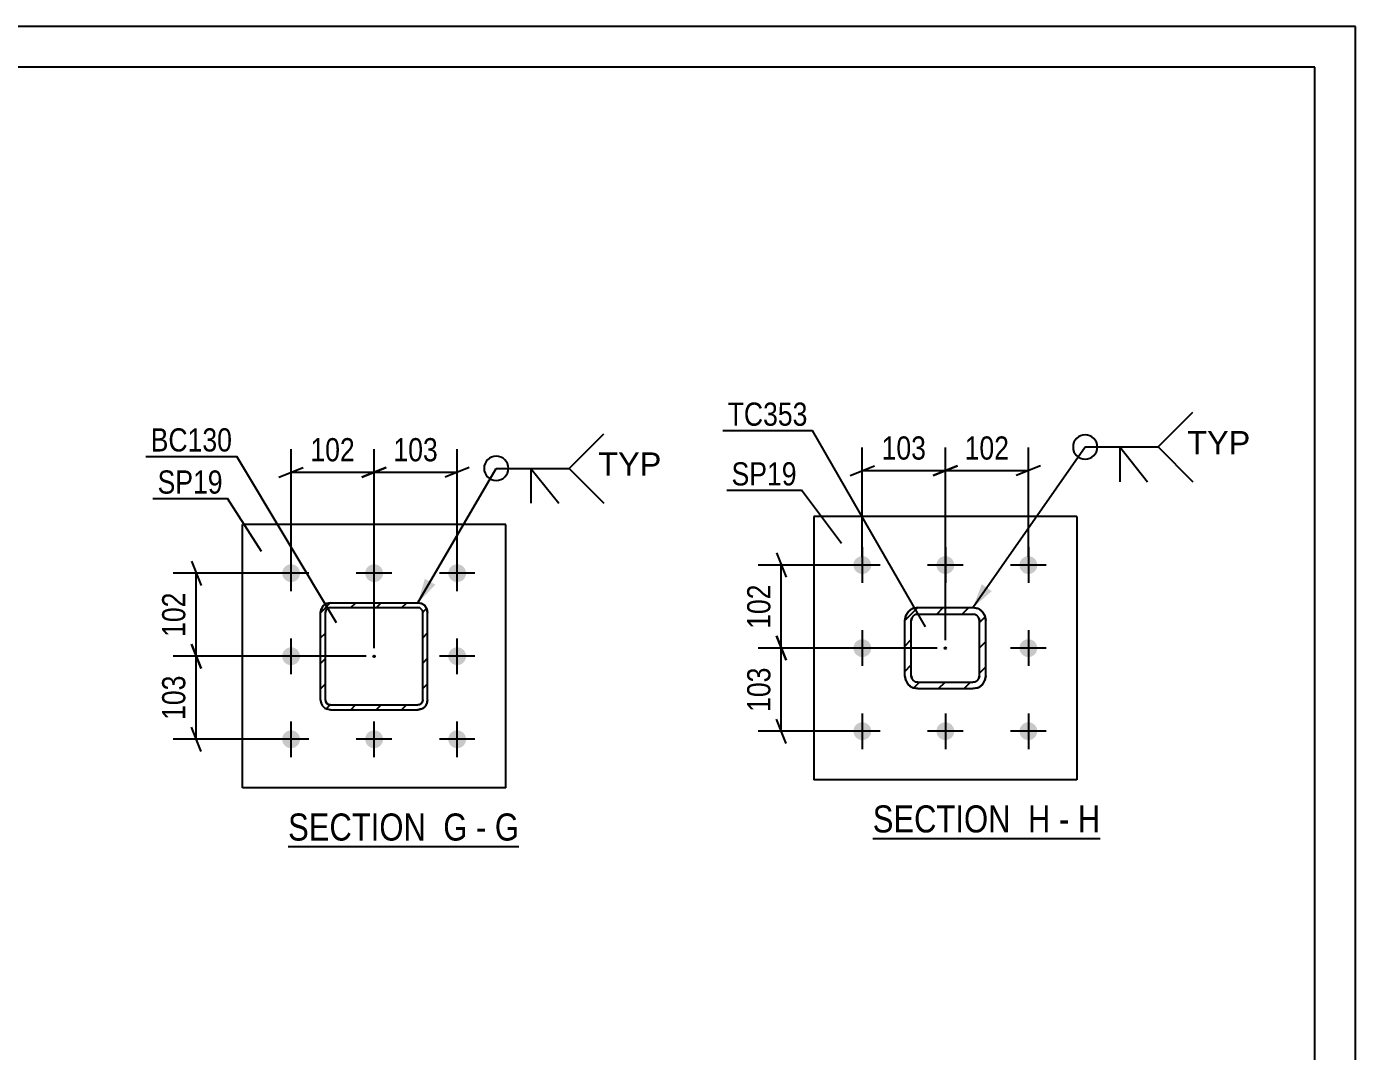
# Model space of a CAD drawing. Header units: millimetres. Extents: x 0 to 841, y 0 to 594.
# Drawn here: x 677 to 841, y 467.5 to 594 of the extents above; entities that cross this region are included whole.
import ezdxf

# ---------------------------------------------------------------- set-up
doc = ezdxf.new("R2010")
doc.units = ezdxf.units.MM
doc.linetypes.add('DXK_LINE_DOT2', pattern=[3.9198, 1.9599, -1.9599])
doc.linetypes.add('DXK_LINE_DOT3', pattern=[5.9187, 2.979, -0.9799, 0.9799, -0.9799])
doc.styles.add('Arial', font='ARIAL.TTF', dxfattribs={"height": 0.2})
doc.styles.add('Arial Narrow', font='ARIALN.TTF', dxfattribs={"height": 0.2})

# ---------------------------------------------------------------- blocks, each defined once
blk = doc.blocks.new('Unknown-570388617-1134')
at = {"color": 5, "linetype": 'Continuous'}
for p, q in [((841, 594), (0, 594)), ((841, 0), (841, 594)), ((836, 589), (5, 589)), ((836, 5), (836, 589))]:
    blk.add_line(p, q, dxfattribs=at)
blk = doc.blocks.new('Unknown-570388617-15 - 9586')
at = {"color": 6, "linetype": 'Continuous'}
blk.add_line((709.25, 492.78), (737.75, 492.78), dxfattribs=at)
at = {"color": 0, "linetype": 'Continuous'}
for points in [[(727.36, 493.53), (727.36, 497.03), (709.25, 497.03), (709.25, 493.53)], [(731.39, 493.53), (731.39, 497.03), (728.41, 497.03), (728.41, 493.53)], [(733.72, 493.53), (733.72, 497.03), (732.44, 497.03), (732.44, 493.53)], [(737.75, 493.53), (737.75, 497.03), (734.77, 497.03), (734.77, 493.53)]]:
    blk.add_wipeout(points, dxfattribs=at)
at = {"color": 7, "linetype": 'Continuous', "style": 'Arial Narrow'}
for s, p in [('SECTION ', (709.25, 493.53)), ('G', (728.41, 493.53)), ('G', (734.77, 493.53)), ('-', (732.44, 493.53))]:
    blk.add_text(s, height=3.34, dxfattribs=at).set_placement(p)
blk = doc.blocks.new('Unknown-570388617-25 - 9882')
at = {"color": 6, "linetype": 'Continuous'}
blk.add_line((781.42, 493.78), (809.49, 493.78), dxfattribs=at)
at = {"color": 0, "linetype": 'Continuous'}
for points in [[(799.53, 494.53), (799.53, 498.03), (781.42, 498.03), (781.42, 494.53)], [(803.35, 494.53), (803.35, 498.03), (800.58, 498.03), (800.58, 494.53)], [(805.68, 494.53), (805.68, 498.03), (804.4, 498.03), (804.4, 494.53)], [(809.49, 494.53), (809.49, 498.03), (806.73, 498.03), (806.73, 494.53)]]:
    blk.add_wipeout(points, dxfattribs=at)
at = {"color": 7, "linetype": 'Continuous', "style": 'Arial Narrow'}
for s, p in [('SECTION ', (781.42, 494.53)), ('H', (800.58, 494.53)), ('H', (806.73, 494.53)), ('-', (804.4, 494.53))]:
    blk.add_text(s, height=3.34, dxfattribs=at).set_placement(p)
blk = doc.blocks.new('Bolt-570388617-9644 - 9586')
at = {"linetype": 'Continuous'}
for points in [[(709.62, 525.43, -1), (709.62, 527.63, -1)], [(719.87, 525.43, -1), (719.87, 527.63, -1)], [(730.12, 525.43, -1), (730.12, 527.63, -1)], [(709.62, 515.18, -1), (709.62, 517.38, -1)], [(730.12, 515.18, -1), (730.12, 517.38, -1)], [(709.62, 504.93, -1), (709.62, 507.13, -1)], [(719.87, 504.93, -1), (719.87, 507.13, -1)], [(730.12, 504.93, -1), (730.12, 507.13, -1)]]:
    blk.add_hatch(color=1, dxfattribs=at).paths.add_polyline_path(points)
at = {"color": 1, "linetype": 'Continuous'}
for p, q in [((709.62, 524.33), (709.62, 528.73)), ((719.87, 524.33), (719.87, 528.73)), ((730.12, 524.33), (730.12, 528.73)), ((711.82, 526.53), (707.42, 526.53)), ((722.07, 526.53), (717.67, 526.53)), ((732.32, 526.53), (727.92, 526.53)), ((709.62, 514.08), (709.62, 518.48)), ((730.12, 514.08), (730.12, 518.48)), ((711.82, 516.28), (707.42, 516.28)), ((732.32, 516.28), (727.92, 516.28)), ((709.62, 503.83), (709.62, 508.23)), ((719.87, 503.83), (719.87, 508.23)), ((730.12, 503.83), (730.12, 508.23)), ((711.82, 506.03), (707.42, 506.03)), ((722.07, 506.03), (717.67, 506.03)), ((732.32, 506.03), (727.92, 506.03))]:
    blk.add_line(p, q, dxfattribs=at)
blk = doc.blocks.new('Part-570388617-9596 - 9586')
at = {"color": 2, "linetype": 'Continuous'}
for p, q in [((736.12, 532.53), (703.62, 532.53)), ((703.62, 500.03), (703.62, 532.53)), ((736.12, 500.03), (736.12, 532.53)), ((736.12, 500.03), (703.62, 500.03))]:
    blk.add_line(p, q, dxfattribs=at)
blk = doc.blocks.new('Part-570388617-9594 - 9586')
at = {"linetype": 'Continuous'}
h = blk.add_hatch(dxfattribs=at)
h.set_pattern_fill('', scale=0.7, style=0, pattern_type=0)
h.set_pattern_definition([(45, (714.4664, 522.8822), (-1.57154, 1.57154), [])])
h.paths.add_polyline_path([(725.27, 522.88), (714.47, 522.88), (714.01, 522.79), (713.62, 522.53), (713.36, 522.14), (713.27, 521.68), (713.27, 510.88), (713.36, 510.42), (713.62, 510.03), (714.01, 509.77), (714.47, 509.68), (725.27, 509.68), (725.73, 509.77), (726.11, 510.03), (726.38, 510.42), (726.47, 510.88), (726.47, 521.68), (726.38, 522.14), (726.11, 522.53), (725.73, 522.79)])
h.paths.add_polyline_path([(725.82, 521.91), (725.87, 521.68), (725.87, 510.88), (725.82, 510.65), (725.69, 510.46), (725.5, 510.33), (725.27, 510.28), (714.47, 510.28), (714.24, 510.33), (714.04, 510.46), (713.91, 510.65), (713.87, 510.88), (713.87, 521.68), (713.91, 521.91), (714.04, 522.11), (714.24, 522.24), (714.47, 522.28), (725.27, 522.28), (725.5, 522.24), (725.69, 522.11)])
blk.add_hatch(color=30, dxfattribs=at).paths.add_polyline_path([(719.87, 516.18, -1), (719.87, 516.38, -1)])
at = {"color": 7, "linetype": 'DXK_LINE_DOT2'}
for p, q in [((713.27, 521.68), (713.36, 522.14)), ((713.27, 510.88), (713.27, 521.68)), ((713.91, 521.91), (713.87, 521.68)), ((713.87, 510.88), (713.87, 521.68)), ((714.04, 522.11), (713.91, 521.91)), ((714.01, 522.79), (714.47, 522.88)), ((714.24, 522.24), (714.04, 522.11)), ((714.47, 522.28), (714.24, 522.24)), ((714.47, 522.88), (725.27, 522.88)), ((714.47, 522.28), (725.27, 522.28)), ((725.27, 522.88), (725.73, 522.79)), ((725.5, 522.24), (725.27, 522.28)), ((725.69, 522.11), (725.5, 522.24)), ((725.82, 521.91), (725.69, 522.11)), ((725.87, 521.68), (725.82, 521.91)), ((725.87, 510.88), (725.87, 521.68)), ((726.38, 522.14), (726.47, 521.68)), ((726.47, 510.88), (726.47, 521.68)), ((713.36, 510.42), (713.27, 510.88)), ((713.87, 510.88), (713.91, 510.65)), ((713.91, 510.65), (714.04, 510.46)), ((714.04, 510.46), (714.24, 510.33)), ((714.24, 510.33), (714.47, 510.28)), ((714.47, 510.28), (725.27, 510.28)), ((725.27, 510.28), (725.5, 510.33)), ((725.5, 510.33), (725.69, 510.46)), ((725.69, 510.46), (725.82, 510.65)), ((725.82, 510.65), (725.87, 510.88)), ((726.47, 510.88), (726.38, 510.42)), ((714.47, 509.68), (714.01, 509.77)), ((714.47, 509.68), (725.27, 509.68)), ((725.73, 509.77), (725.27, 509.68))]:
    blk.add_line(p, q, dxfattribs=at)
at = {"color": 2, "linetype": 'Continuous'}
for p, q in [((713.36, 522.14), (713.27, 521.68)), ((713.27, 510.88), (713.27, 521.68)), ((713.87, 521.68), (713.91, 521.91)), ((713.87, 510.88), (713.87, 521.68)), ((713.91, 521.91), (714.04, 522.11)), ((714.47, 522.88), (714.01, 522.79)), ((714.04, 522.11), (714.24, 522.24)), ((714.24, 522.24), (714.47, 522.28)), ((714.47, 522.88), (725.27, 522.88)), ((714.47, 522.28), (725.27, 522.28)), ((725.73, 522.79), (725.27, 522.88)), ((725.27, 522.28), (725.5, 522.24)), ((725.5, 522.24), (725.69, 522.11)), ((725.69, 522.11), (725.82, 521.91)), ((725.82, 521.91), (725.87, 521.68)), ((725.87, 510.88), (725.87, 521.68)), ((726.47, 521.68), (726.38, 522.14)), ((726.47, 510.88), (726.47, 521.68)), ((713.27, 510.88), (713.36, 510.42)), ((713.91, 510.65), (713.87, 510.88)), ((714.04, 510.46), (713.91, 510.65)), ((714.24, 510.33), (714.04, 510.46)), ((714.47, 510.28), (714.24, 510.33)), ((714.47, 510.28), (725.27, 510.28)), ((725.5, 510.33), (725.27, 510.28)), ((725.69, 510.46), (725.5, 510.33)), ((725.82, 510.65), (725.69, 510.46)), ((725.87, 510.88), (725.82, 510.65)), ((726.38, 510.42), (726.47, 510.88)), ((714.01, 509.77), (714.47, 509.68)), ((714.47, 509.68), (725.27, 509.68)), ((725.27, 509.68), (725.73, 509.77))]:
    blk.add_line(p, q, dxfattribs=at)
at = {"color": 7, "linetype": 'DXK_LINE_DOT3'}
blk.add_line((719.87, 516.28), (719.87, 516.28), dxfattribs=at)
at = {"color": 30, "linetype": 'DXK_LINE_DOT3'}
blk.add_line((719.87, 516.28), (719.87, 516.28), dxfattribs=at)
at = {"color": 30, "linetype": 'Continuous'}
blk.add_circle((719.87, 516.28), 0.1, dxfattribs=at)
at = {"color": 7, "linetype": 'DXK_LINE_DOT2'}
for centre, start, end in [((714.47, 521.68), 112.5001, 157.5001), ((725.27, 521.68), 22.5001, 67.5001), ((714.47, 510.88), 202.5001, 247.5001), ((725.27, 510.88), 292.5001, 337.5001)]:
    blk.add_arc(centre, 1.2, start, end, dxfattribs=at)
at = {"color": 2, "linetype": 'Continuous'}
for centre, start, end in [((714.47, 521.68), 112.5001, 157.5001), ((725.27, 521.68), 22.5001, 67.5001), ((714.47, 510.88), 202.5001, 247.5001), ((725.27, 510.88), 292.5001, 337.5001)]:
    blk.add_arc(centre, 1.2, start, end, dxfattribs=at)
blk = doc.blocks.new('Bolt-570388617-9939 - 9882')
at = {"linetype": 'Continuous'}
for points in [[(780.13, 526.43, -1), (780.13, 528.63, -1)], [(790.38, 526.43, -1), (790.38, 528.63, -1)], [(800.63, 526.43, -1), (800.63, 528.63, -1)], [(780.13, 516.18, -1), (780.13, 518.38, -1)], [(800.63, 516.18, -1), (800.63, 518.38, -1)], [(780.13, 505.93, -1), (780.13, 508.13, -1)], [(790.38, 505.93, -1), (790.38, 508.13, -1)], [(800.63, 505.93, -1), (800.63, 508.13, -1)]]:
    blk.add_hatch(color=1, dxfattribs=at).paths.add_polyline_path(points)
at = {"color": 1, "linetype": 'Continuous'}
for p, q in [((780.13, 529.73), (780.13, 525.33)), ((790.38, 529.73), (790.38, 525.33)), ((800.63, 529.73), (800.63, 525.33)), ((782.33, 527.53), (777.93, 527.53)), ((792.58, 527.53), (788.18, 527.53)), ((802.83, 527.53), (798.43, 527.53)), ((780.13, 519.48), (780.13, 515.08)), ((800.63, 519.48), (800.63, 515.08)), ((782.33, 517.28), (777.93, 517.28)), ((802.83, 517.28), (798.43, 517.28)), ((780.13, 509.23), (780.13, 504.83)), ((790.38, 509.23), (790.38, 504.83)), ((800.63, 509.23), (800.63, 504.83)), ((782.33, 507.03), (777.93, 507.03)), ((792.58, 507.03), (788.18, 507.03)), ((802.83, 507.03), (798.43, 507.03))]:
    blk.add_line(p, q, dxfattribs=at)
blk = doc.blocks.new('Part-570388617-9891 - 9882')
at = {"color": 2, "linetype": 'Continuous'}
for p, q in [((806.63, 533.53), (774.13, 533.53)), ((774.13, 533.53), (774.13, 501.03)), ((806.63, 533.53), (806.63, 501.03)), ((806.63, 501.03), (774.13, 501.03))]:
    blk.add_line(p, q, dxfattribs=at)
blk = doc.blocks.new('Part-570388617-9889 - 9882')
at = {"linetype": 'Continuous'}
h = blk.add_hatch(dxfattribs=at)
h.set_pattern_fill('', scale=0.7, style=0, pattern_type=0)
h.set_pattern_definition([(45, (786.975, 522.2817), (-1.57154, 1.57154), [])])
h.paths.add_polyline_path([(793.78, 522.28), (786.98, 522.28), (786.36, 522.16), (785.84, 521.81), (785.5, 521.29), (785.38, 520.68), (785.38, 513.88), (785.5, 513.27), (785.84, 512.75), (786.36, 512.4), (786.98, 512.28), (793.78, 512.28), (794.39, 512.4), (794.91, 512.75), (795.25, 513.27), (795.38, 513.88), (795.38, 520.68), (795.25, 521.29), (794.91, 521.81), (794.39, 522.16)])
h.paths.add_polyline_path([(794.51, 520.99), (794.58, 520.68), (794.58, 513.88), (794.51, 513.58), (794.34, 513.32), (794.08, 513.14), (793.78, 513.08), (786.98, 513.08), (786.67, 513.14), (786.41, 513.32), (786.24, 513.58), (786.18, 513.88), (786.18, 520.68), (786.24, 520.99), (786.41, 521.25), (786.67, 521.42), (786.98, 521.48), (793.78, 521.48), (794.08, 521.42), (794.34, 521.25)])
blk.add_hatch(color=30, dxfattribs=at).paths.add_polyline_path([(790.38, 517.18, -1), (790.38, 517.38, -1)])
at = {"color": 7, "linetype": 'DXK_LINE_DOT2'}
for p, q in [((786.36, 522.16), (786.98, 522.28)), ((786.98, 522.28), (793.78, 522.28)), ((793.78, 522.28), (794.39, 522.16)), ((785.38, 520.68), (785.5, 521.29)), ((785.38, 513.88), (785.38, 520.68)), ((786.24, 520.99), (786.18, 520.68)), ((786.18, 513.88), (786.18, 520.68)), ((786.98, 521.48), (786.67, 521.42)), ((786.98, 521.48), (793.78, 521.48)), ((794.08, 521.42), (793.78, 521.48)), ((794.58, 520.68), (794.51, 520.99)), ((794.58, 513.88), (794.58, 520.68)), ((795.25, 521.29), (795.38, 520.68)), ((795.38, 513.88), (795.38, 520.68)), ((785.5, 513.27), (785.38, 513.88)), ((786.18, 513.88), (786.24, 513.58)), ((794.51, 513.58), (794.58, 513.88)), ((795.38, 513.88), (795.25, 513.27)), ((786.98, 512.28), (786.36, 512.4)), ((786.67, 513.14), (786.98, 513.08)), ((786.98, 513.08), (793.78, 513.08)), ((786.98, 512.28), (793.78, 512.28)), ((793.78, 513.08), (794.08, 513.14)), ((794.39, 512.4), (793.78, 512.28))]:
    blk.add_line(p, q, dxfattribs=at)
at = {"color": 2, "linetype": 'Continuous'}
for p, q in [((786.98, 522.28), (786.36, 522.16)), ((786.98, 522.28), (793.78, 522.28)), ((794.39, 522.16), (793.78, 522.28)), ((785.5, 521.29), (785.38, 520.68)), ((785.38, 513.88), (785.38, 520.68)), ((786.18, 520.68), (786.24, 520.99)), ((786.18, 513.88), (786.18, 520.68)), ((786.67, 521.42), (786.98, 521.48)), ((786.98, 521.48), (793.78, 521.48)), ((793.78, 521.48), (794.08, 521.42)), ((794.51, 520.99), (794.58, 520.68)), ((794.58, 513.88), (794.58, 520.68)), ((795.38, 520.68), (795.25, 521.29)), ((795.38, 513.88), (795.38, 520.68)), ((785.38, 513.88), (785.5, 513.27)), ((786.24, 513.58), (786.18, 513.88)), ((794.58, 513.88), (794.51, 513.58)), ((795.25, 513.27), (795.38, 513.88)), ((786.36, 512.4), (786.98, 512.28)), ((786.98, 513.08), (786.67, 513.14)), ((786.98, 513.08), (793.78, 513.08)), ((786.98, 512.28), (793.78, 512.28)), ((794.08, 513.14), (793.78, 513.08)), ((793.78, 512.28), (794.39, 512.4))]:
    blk.add_line(p, q, dxfattribs=at)
at = {"color": 7, "linetype": 'DXK_LINE_DOT3'}
blk.add_line((790.38, 517.28), (790.38, 517.28), dxfattribs=at)
at = {"color": 30, "linetype": 'DXK_LINE_DOT3'}
blk.add_line((790.38, 517.28), (790.38, 517.28), dxfattribs=at)
at = {"color": 30, "linetype": 'Continuous'}
blk.add_circle((790.38, 517.28), 0.1, dxfattribs=at)
at = {"color": 7, "linetype": 'DXK_LINE_DOT2'}
for centre, radius, start, end in [((786.98, 520.68), 1.6, 112.5001, 157.5001), ((793.78, 520.68), 1.6, 22.5001, 67.5001), ((786.98, 520.68), 0.8, 112.5001, 157.5001), ((793.78, 520.68), 0.8, 22.5001, 67.5001), ((786.98, 513.88), 0.8, 202.5001, 247.5001), ((793.78, 513.88), 0.8, 292.5001, 337.5001), ((786.98, 513.88), 1.6, 202.5001, 247.5001), ((793.78, 513.88), 1.6, 292.5001, 337.5001)]:
    blk.add_arc(centre, radius, start, end, dxfattribs=at)
at = {"color": 2, "linetype": 'Continuous'}
for centre, radius, start, end in [((786.98, 520.68), 1.6, 112.5001, 157.5001), ((793.78, 520.68), 1.6, 22.5001, 67.5001), ((786.98, 520.68), 0.8, 112.5001, 157.5001), ((793.78, 520.68), 0.8, 22.5001, 67.5001), ((786.98, 513.88), 0.8, 202.5001, 247.5001), ((793.78, 513.88), 0.8, 292.5001, 337.5001), ((786.98, 513.88), 1.6, 202.5001, 247.5001), ((793.78, 513.88), 1.6, 292.5001, 337.5001)]:
    blk.add_arc(centre, radius, start, end, dxfattribs=at)
blk = doc.blocks.new('StraightDimension-570388617-10849 - 9586')
at = {"color": 7, "linetype": 'Continuous'}
for p, q in [((719.87, 517.28), (719.87, 541.84)), ((730.12, 527.53), (730.12, 541.84)), ((718.37, 538.39), (721.37, 539.59)), ((719.87, 538.99), (730.12, 538.99)), ((731.62, 539.59), (728.62, 538.39))]:
    blk.add_line(p, q, dxfattribs=at)
at = {"color": 0}
blk.add_wipeout([(728.33, 539.74), (728.33, 543.94), (721.65, 543.94), (721.65, 539.74)], dxfattribs=at)
at = {"color": 3, "style": 'Arial Narrow'}
blk.add_text('103', height=2.863, dxfattribs=at).set_placement((722.25, 540.34))
blk = doc.blocks.new('StraightDimension-570388617-10850 - 9586')
at = {"color": 7, "linetype": 'Continuous'}
for p, q in [((709.62, 527.53), (709.62, 541.84)), ((719.87, 517.28), (719.87, 541.84)), ((708.12, 538.39), (711.12, 539.59)), ((709.62, 538.99), (719.87, 538.99)), ((721.37, 539.59), (718.37, 538.39))]:
    blk.add_line(p, q, dxfattribs=at)
at = {"color": 0}
blk.add_wipeout([(718.08, 539.74), (718.08, 543.94), (711.4, 543.94), (711.4, 539.74)], dxfattribs=at)
at = {"color": 3, "style": 'Arial Narrow'}
blk.add_text('102', height=2.863, dxfattribs=at).set_placement((712, 540.34))
blk = doc.blocks.new('StraightDimension-570388617-10878 - 9586')
at = {"color": 7, "linetype": 'Continuous'}
for p, q in [((697.31, 528.03), (698.51, 525.03)), ((708.62, 526.53), (695.06, 526.53)), ((697.91, 516.28), (697.91, 526.53)), ((698.51, 514.78), (697.31, 517.78)), ((718.87, 516.28), (695.06, 516.28))]:
    blk.add_line(p, q, dxfattribs=at)
at = {"color": 0}
blk.add_wipeout([(697.16, 524.75), (692.96, 524.75), (692.96, 518.07), (697.16, 518.07)], dxfattribs=at)
at = {"color": 3, "style": 'Arial Narrow'}
blk.add_text('102', height=2.863, rotation=90.0002, dxfattribs=at).set_placement((696.56, 518.67))
blk = doc.blocks.new('StraightDimension-570388617-10879 - 9586')
at = {"color": 7, "linetype": 'Continuous'}
for p, q in [((697.31, 517.78), (698.51, 514.78)), ((718.87, 516.28), (695.06, 516.28)), ((697.91, 506.03), (697.91, 516.28)), ((698.51, 504.53), (697.31, 507.53)), ((708.62, 506.03), (695.06, 506.03))]:
    blk.add_line(p, q, dxfattribs=at)
at = {"color": 0}
blk.add_wipeout([(697.16, 514.5), (692.96, 514.5), (692.96, 507.82), (697.16, 507.82)], dxfattribs=at)
at = {"color": 3, "style": 'Arial Narrow'}
blk.add_text('103', height=2.863, rotation=90.0002, dxfattribs=at).set_placement((696.56, 508.42))
blk = doc.blocks.new('StraightDimension-570388617-10935 - 9882')
at = {"color": 7, "linetype": 'Continuous'}
for p, q in [((769.53, 518.78), (770.73, 515.78)), ((789.38, 517.28), (767.28, 517.28)), ((770.13, 507.03), (770.13, 517.28)), ((770.73, 505.53), (769.53, 508.53)), ((779.13, 507.03), (767.28, 507.03))]:
    blk.add_line(p, q, dxfattribs=at)
at = {"color": 0}
blk.add_wipeout([(769.38, 515.5), (765.18, 515.5), (765.18, 508.81), (769.38, 508.81)], dxfattribs=at)
at = {"color": 3, "style": 'Arial Narrow'}
blk.add_text('103', height=2.863, rotation=90.0002, dxfattribs=at).set_placement((768.78, 509.41))
blk = doc.blocks.new('StraightDimension-570388617-10934 - 9882')
at = {"color": 7, "linetype": 'Continuous'}
for p, q in [((769.53, 529.03), (770.73, 526.03)), ((779.13, 527.53), (767.28, 527.53)), ((770.13, 517.28), (770.13, 527.53)), ((770.73, 515.78), (769.53, 518.78)), ((789.38, 517.28), (767.28, 517.28))]:
    blk.add_line(p, q, dxfattribs=at)
at = {"color": 0}
blk.add_wipeout([(769.38, 525.75), (765.18, 525.75), (765.18, 519.06), (769.38, 519.06)], dxfattribs=at)
at = {"color": 3, "style": 'Arial Narrow'}
blk.add_text('102', height=2.863, rotation=90.0002, dxfattribs=at).set_placement((768.78, 519.66))
blk = doc.blocks.new('StraightDimension-570388617-10953 - 9882')
at = {"color": 7, "linetype": 'Continuous'}
for p, q in [((790.38, 518.28), (790.38, 542.05)), ((800.63, 528.53), (800.63, 542.05)), ((788.88, 538.6), (791.88, 539.8)), ((802.13, 539.8), (799.13, 538.6)), ((790.38, 539.2), (800.63, 539.2))]:
    blk.add_line(p, q, dxfattribs=at)
at = {"color": 0}
blk.add_wipeout([(798.84, 539.95), (798.84, 544.15), (792.16, 544.15), (792.16, 539.95)], dxfattribs=at)
at = {"color": 3, "style": 'Arial Narrow'}
blk.add_text('102', height=2.863, dxfattribs=at).set_placement((792.76, 540.55))
blk = doc.blocks.new('StraightDimension-570388617-10954 - 9882')
at = {"color": 7, "linetype": 'Continuous'}
for p, q in [((780.13, 528.53), (780.13, 542.05)), ((790.38, 518.28), (790.38, 542.05)), ((778.63, 538.6), (781.63, 539.8)), ((791.88, 539.8), (788.88, 538.6)), ((780.13, 539.2), (790.38, 539.2))]:
    blk.add_line(p, q, dxfattribs=at)
at = {"color": 0}
blk.add_wipeout([(788.59, 539.95), (788.59, 544.15), (781.91, 544.15), (781.91, 539.95)], dxfattribs=at)
at = {"color": 3, "style": 'Arial Narrow'}
blk.add_text('103', height=2.863, dxfattribs=at).set_placement((782.51, 540.55))
blk = doc.blocks.new('Mark-570388617-10896 - 9586')
at = {"color": 0}
blk.add_wipeout([(702.34, 541.55), (702.34, 544.55), (692.29, 544.55), (692.29, 541.55)], dxfattribs=at)
blk.add_wipeout([(702.34, 541.55), (702.34, 544.55), (692.29, 544.55), (692.29, 541.55)], dxfattribs=at)
at = {"color": 30, "linetype": 'Continuous'}
for p in [(691.69, 540.95), (715.22, 520.4)]:
    blk.add_line(p, (702.94, 540.95), dxfattribs=at)
at = {"color": 3, "style": 'Arial Narrow'}
blk.add_text('BC130', height=2.863, dxfattribs=at).set_placement((692.29, 541.55))
blk = doc.blocks.new('Mark-570388617-10899 - 9586')
at = {"color": 0}
blk.add_wipeout([(701.18, 536.35), (701.18, 539.35), (693.14, 539.35), (693.14, 536.35)], dxfattribs=at)
blk.add_wipeout([(701.18, 536.35), (701.18, 539.35), (693.14, 539.35), (693.14, 536.35)], dxfattribs=at)
at = {"color": 30, "linetype": 'Continuous'}
for p in [(692.54, 535.75), (705.96, 529.2)]:
    blk.add_line(p, (701.78, 535.75), dxfattribs=at)
at = {"color": 3, "style": 'Arial Narrow'}
blk.add_text('SP19', height=2.863, dxfattribs=at).set_placement((693.14, 536.35))
blk = doc.blocks.new('WeldMark-570388617-10911 - 9586')
at = {"linetype": 'Continuous'}
blk.add_hatch(color=30, dxfattribs=at).paths.add_polyline_path([(727.43, 525.1), (725.27, 522.88), (726.13, 525.85)])
at = {"color": 30, "linetype": 'Continuous'}
for p, q in [((725.27, 522.88), (734.94, 539.47)), ((734.94, 539.47), (743.94, 539.47))]:
    blk.add_line(p, q, dxfattribs=at)
at = {"color": 3, "linetype": 'Continuous'}
for q in [(742.65, 535.18), (739.22, 535.18)]:
    blk.add_line((739.22, 539.47), q, dxfattribs=at)
for start, end in [(90, 270), (270, 90)]:
    blk.add_arc((734.94, 539.47), 1.5, start, end, dxfattribs=at)
at = {"color": 0, "linetype": 'Continuous'}
blk.add_wipeout([(755.31, 538.57), (755.31, 541.57), (747.54, 541.57), (747.54, 538.57)], dxfattribs=at)
blk.add_wipeout([(755.31, 538.57), (755.31, 541.57), (747.54, 541.57), (747.54, 538.57)], dxfattribs=at)
at = {"color": 3, "linetype": 'Continuous'}
for q in [(748.22, 543.75), (748.22, 535.18)]:
    blk.add_line((743.94, 539.47), q, dxfattribs=at)
at = {"color": 3, "linetype": 'Continuous', "style": 'Arial'}
blk.add_text('TYP', height=2.865, dxfattribs=at).set_placement((747.54, 538.57))
blk = doc.blocks.new('Mark-570388617-10971 - 9882')
at = {"color": 0}
blk.add_wipeout([(773.37, 544.73), (773.37, 547.73), (763.51, 547.73), (763.51, 544.73)], dxfattribs=at)
blk.add_wipeout([(773.37, 544.73), (773.37, 547.73), (763.51, 547.73), (763.51, 544.73)], dxfattribs=at)
at = {"color": 30, "linetype": 'Continuous'}
for p in [(762.91, 544.13), (787.94, 519.89)]:
    blk.add_line(p, (773.97, 544.13), dxfattribs=at)
at = {"color": 3, "style": 'Arial Narrow'}
blk.add_text('TC353', height=2.863, dxfattribs=at).set_placement((763.51, 544.73))
blk = doc.blocks.new('Mark-570388617-10974 - 9882')
at = {"color": 0}
blk.add_wipeout([(772.02, 537.36), (772.02, 540.36), (763.99, 540.36), (763.99, 537.36)], dxfattribs=at)
blk.add_wipeout([(772.02, 537.36), (772.02, 540.36), (763.99, 540.36), (763.99, 537.36)], dxfattribs=at)
at = {"color": 30, "linetype": 'Continuous'}
for p in [(763.39, 536.76), (777.58, 530.21)]:
    blk.add_line(p, (772.62, 536.76), dxfattribs=at)
at = {"color": 3, "style": 'Arial Narrow'}
blk.add_text('SP19', height=2.863, dxfattribs=at).set_placement((763.99, 537.36))
blk = doc.blocks.new('WeldMark-570388617-10988 - 9882')
at = {"linetype": 'Continuous'}
blk.add_hatch(color=30, dxfattribs=at).paths.add_polyline_path([(796.11, 524.31), (793.78, 522.28), (794.88, 525.17)])
at = {"color": 30, "linetype": 'Continuous'}
for p, q in [((793.78, 522.28), (807.64, 542.11)), ((807.64, 542.11), (816.64, 542.11))]:
    blk.add_line(p, q, dxfattribs=at)
at = {"color": 3, "linetype": 'Continuous'}
for q in [(815.35, 537.82), (811.92, 537.82)]:
    blk.add_line((811.92, 542.11), q, dxfattribs=at)
for start, end in [(90, 270), (270, 90)]:
    blk.add_arc((807.64, 542.11), 1.5, start, end, dxfattribs=at)
at = {"color": 0, "linetype": 'Continuous'}
blk.add_wipeout([(828.01, 541.21), (828.01, 544.21), (820.24, 544.21), (820.24, 541.21)], dxfattribs=at)
blk.add_wipeout([(828.01, 541.21), (828.01, 544.21), (820.24, 544.21), (820.24, 541.21)], dxfattribs=at)
at = {"color": 3, "linetype": 'Continuous'}
for q in [(820.92, 546.39), (820.92, 537.82)]:
    blk.add_line((816.64, 542.11), q, dxfattribs=at)
at = {"color": 3, "linetype": 'Continuous', "style": 'Arial'}
blk.add_text('TYP', height=2.865, dxfattribs=at).set_placement((820.24, 541.21))

msp = doc.modelspace()

# ---------------------------------------------------------------- block references
for name in ['Unknown-570388617-1134', 'Part-570388617-9891 - 9882', 'Part-570388617-9596 - 9586', 'Bolt-570388617-9644 - 9586', 'Bolt-570388617-9939 - 9882', 'Part-570388617-9594 - 9586', 'Part-570388617-9889 - 9882']:
    msp.add_blockref(name, (0, 0))

# ---------------------------------------------------------------- next in the draw order: block references
for name in ['StraightDimension-570388617-10849 - 9586', 'StraightDimension-570388617-10935 - 9882', 'Unknown-570388617-15 - 9586', 'Unknown-570388617-25 - 9882']:
    msp.add_blockref(name, (0, 0))

# ---------------------------------------------------------------- next in the draw order: block references
for name in ['StraightDimension-570388617-10850 - 9586', 'WeldMark-570388617-10911 - 9586', 'StraightDimension-570388617-10934 - 9882']:
    msp.add_blockref(name, (0, 0))

# ---------------------------------------------------------------- next in the draw order: block references
for name in ['StraightDimension-570388617-10953 - 9882', 'StraightDimension-570388617-10878 - 9586']:
    msp.add_blockref(name, (0, 0))

# ---------------------------------------------------------------- next in the draw order: block references
for name in ['WeldMark-570388617-10988 - 9882', 'Mark-570388617-10896 - 9586', 'StraightDimension-570388617-10954 - 9882', 'StraightDimension-570388617-10879 - 9586']:
    msp.add_blockref(name, (0, 0))

# ---------------------------------------------------------------- next in the draw order: block references
for name in ['Mark-570388617-10971 - 9882', 'Mark-570388617-10899 - 9586']:
    msp.add_blockref(name, (0, 0))

# ---------------------------------------------------------------- next in the draw order: block references
msp.add_blockref('Mark-570388617-10974 - 9882', (0, 0))

doc.saveas('drawing.dxf')
